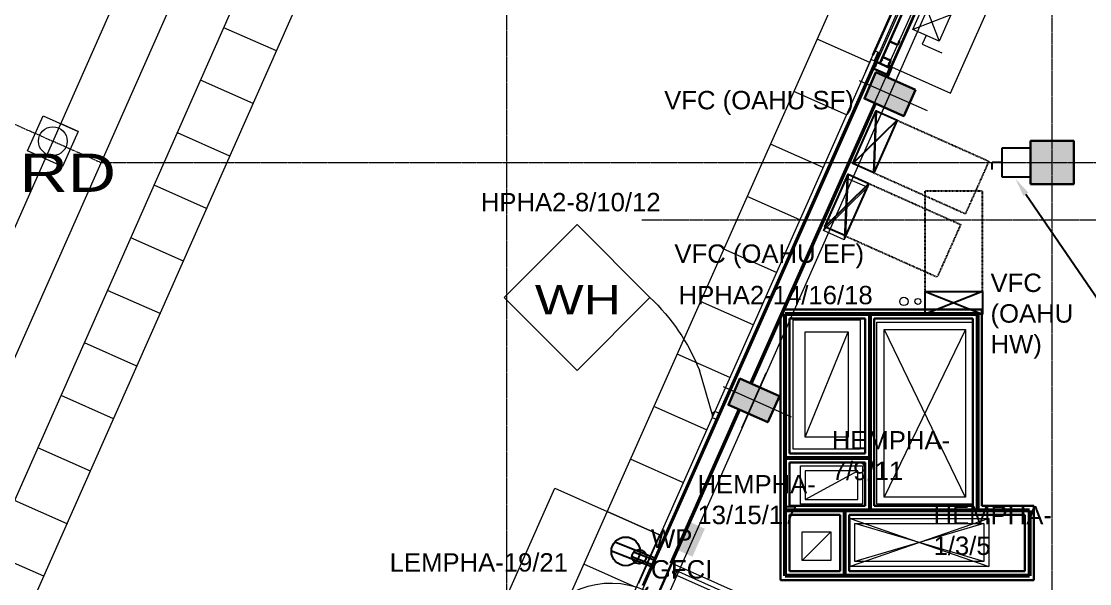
# Model space of a CAD drawing. Header units: inches. Extents: x -40190 to 0, y -3216 to 2257.
# Drawn here: x -24143.8 to -23697.3, y 751.2 to 986.1 of the extents above; entities that cross this region are included whole.
import ezdxf
from ezdxf import colors
from ezdxf.entities.mleader import LeaderData, LeaderLine
from ezdxf.math import Vec2, Vec3

# ---------------------------------------------------------------- set-up
doc = ezdxf.new("R2010")
doc.units = ezdxf.units.IN
doc.header["$LTSCALE"] = 0.5
doc.header["$MEASUREMENT"] = 0
for name, pattern in [('A113$0$CENTER', [2, 1.25, -0.25, 0.25, -0.25]), ('A113$0$DGN Style 3', [242.953966, 173.538547, -69.415419]), ('HIDDEN2', [0.1875, 0.125, -0.0625])]:
    doc.linetypes.add(name, pattern=pattern)
for name, color, linetype in [('A113$0$63', 8, 'Continuous'), ('A113$0$A roof pave', 8, 'Continuous'), ('A113$0$A-ANNO-PATT-13-14', 8, 'Continuous'), ('A113$0$A-ANNO-TEXT', 8, 'Continuous'), ('A113$0$A-COLS-COLS13-14', 8, 'Continuous'), ('A113$0$A-DOOR', 8, 'Continuous'), ('A113$0$A-DOOR-FRAM', 8, 'Continuous'), ('A113$0$A-EQPM-FEC', 8, 'Continuous'), ('A113$0$A-FLOOR-THRSHD', 8, 'Continuous'), ('A113$0$A-FLOR-CURB', 8, 'Continuous'), ('A113$0$A-FLOR-HRAL', 8, 'Continuous'), ('A113$0$A-FLOR-SLAB', 8, 'Continuous'), ('A113$0$A-FLOR-STRS', 8, 'Continuous'), ('A113$0$A-GRID-GRD13-14', 8, 'Continuous'), ('A113$0$A-GRID-GRDP0-15', 8, 'Continuous'), ('A113$0$A-HVAC-RDFF', 8, 'Continuous'), ('A113$0$A-WALL-FIRE', 8, 'Continuous'), ('A113$0$A-WALL-FULL-EXTR', 8, 'Continuous'), ('A113$0$A-WALL-FULL-INTR', 8, 'Continuous'), ('A113$0$A-WALL-STUD', 8, 'Continuous'), ('A113$0$bp113 - A-ROOF-CRTS', 8, 'Continuous'), ('A113$0$bp113 - A-ROOF-RFDR', 8, 'Continuous'), ('A113$0$E-ELEC-WIND-WASH', 8, 'Continuous'), ('A113$0$E-PANEL', 8, 'Continuous'), ('A113$0$M-HVAC-DUCT', 8, 'Continuous'), ('A113$0$M-HVAC-Supp', 8, 'Continuous'), ('A113$0$P-Pipe', 8, 'Continuous'), ('E-Anno-Note', 6, 'Continuous'), ('E-Powr-Devc', 233, 'Continuous'), ('E-Powr-Devc @ 48', 233, 'Continuous'), ('E-Powr-Devc @ 96', 233, 'Continuous'), ('E-Powr-Eqpm', 234, 'Continuous'), ('G-Anno', 6, 'Continuous'), ('M-HVAC-clrn', 1, 'HIDDEN2'), ('M-HVAC-text', 6, 'Continuous'), ('M-HVAC-vfc', 93, 'Continuous'), ('XREF', 7, 'Continuous')]:
    doc.layers.add(name, color=color, linetype=linetype)
doc.styles.add('A113$0$style-Arial', font='arial.ttf')
doc.styles.add('A113$0$style-WORKING', font='WORKING.shx')
doc.styles.add('M08', font='arial.ttf', dxfattribs={"height": 7.68})
doc.styles.add('MAMEP ANNO', font='arial.ttf', dxfattribs={"height": 0.101562})

# ---------------------------------------------------------------- blocks, each defined once
blk = doc.blocks.new('A$C69735866')
at = {"layer": 'M-HVAC-clrn'}
for p, q in [((0, 51.5), (24, 51.5)), ((0, 9.5), (0, 51.5)), ((24, 9.48), (24, 51.48))]:
    blk.add_line(p, q, dxfattribs=at)
at = {"layer": 'M-HVAC-vfc'}
for p, q in [((0, 9.5), (24, 0)), ((24, 9.5), (0, 0))]:
    blk.add_line(p, q, dxfattribs=at)
blk.add_lwpolyline([(24, 9.5), (24, 0), (0, 0), (0, 9.5)], close=True, dxfattribs=at)
blk = doc.blocks.new('PWR-SafetySwitch')
for p, q in [((0, 12), (0, 0)), ((12, 12), (0, 12)), ((12, 0), (12, 12)), ((16, 9), (16, 6)), ((12, 6), (16, 6)), ((0, 0), (12, 0))]:
    blk.add_line(p, q)
blk = doc.blocks.new('PWR-RecepDuplex-Anno')
at = {"color": 0, "linetype": 'ByBlock'}
for p, q in [((-0.0208, 0.1839), (-0.0208, 0)), ((0.0208, 0.1839), (0.0208, 0))]:
    blk.add_line(p, q, dxfattribs=at)
blk.add_circle((0, 0.125), 0.0625, dxfattribs=at)
at = {"color": 6, "style": 'MAMEP ANNO'}
blk.add_attdef('NOTES', (0.0932, 0.1875), '', height=0.0781, dxfattribs=at)
blk = doc.blocks.new('*U1274')
at = {"layer": 'E-Powr-Devc @ 48', "xscale": 48, "yscale": 48, "zscale": 48, "rotation": 68.58487910897715}
blk.add_blockref('PWR-RecepDuplex-Anno', (-23880.01, 760.32), dxfattribs=at)
at = {"layer": 'E-Powr-Devc @ 96', "xscale": 96.00000000000001, "yscale": 96.00000000000001, "zscale": 96.00000000000001, "rotation": 68.58487910897715}
blk.add_blockref('PWR-RecepDuplex-Anno', (-23880.01, 760.32), dxfattribs=at)
blk = doc.blocks.new('A113$0$36D478_14')
at = {"layer": 'A113$0$A-DOOR', "linetype": 'Continuous', "lineweight": 0}
blk.add_arc((-4.45, 2.91), 36, 66.0545, 156.0545, dxfattribs=at)
at = {"layer": 'A113$0$A-DOOR', "linetype": 'Continuous', "lineweight": 30}
blk.add_3dface([(-37.35, 17.52), (-36.64, 19.12), (-3.74, 4.51), (-4.45, 2.91)], dxfattribs=at)
at = {"layer": 'A113$0$A-DOOR-FRAM', "linetype": 'Continuous', "lineweight": 30}
for p, q in [((10.77, 37.18), (10.16, 35.81)), ((10.16, 35.81), (12.37, 34.83)), ((10.77, 37.18), (11.11, 37.03)), ((12.37, 34.83), (12.07, 34.14)), ((12.07, 34.14), (15, 32.84)), ((15, 32.84), (15.91, 34.9)), ((15.91, 34.9), (15.57, 35.05)), ((-5.06, 1.54), (-4.45, 2.91)), ((-5.06, 1.54), (-4.72, 1.39)), ((-4.45, 2.91), (-2.24, 1.93)), ((-2.24, 1.93), (-1.93, 2.61)), ((-1.93, 2.61), (0.99, 1.31)), ((0.99, 1.31), (0.08, -0.74)), ((0.08, -0.74), (-0.26, -0.59))]:
    blk.add_line(p, q, dxfattribs=at)
at = {"layer": 'A113$0$A-DOOR-FRAM', "linetype": 'Continuous', "lineweight": 13}
for p, q in [((10.84, 36.99), (10.36, 35.89)), ((10.36, 35.89), (12.57, 34.91)), ((10.84, 36.99), (11.05, 36.89)), ((11.11, 37.03), (11.05, 36.89)), ((12.57, 34.91), (12.27, 34.22)), ((12.27, 34.22), (14.92, 33.04)), ((14.92, 33.04), (15.71, 34.82)), ((15.51, 34.92), (15.57, 35.05)), ((15.71, 34.82), (15.51, 34.92)), ((-4.86, 1.61), (-4.38, 2.71)), ((-4.86, 1.61), (-4.66, 1.52)), ((-4.72, 1.39), (-4.66, 1.52)), ((-4.38, 2.71), (-2.16, 1.73)), ((-2.16, 1.73), (-1.86, 2.42)), ((-1.86, 2.42), (0.8, 1.24)), ((0.8, 1.24), (0, -0.55)), ((-0.2, -0.46), (-0.26, -0.59)), ((0, -0.55), (-0.2, -0.46))]:
    blk.add_line(p, q, dxfattribs=at)
blk = doc.blocks.new('*U584')
at = {"layer": 'A113$0$E-PANEL', "linetype": 'Continuous', "lineweight": 13, "flags": 128}
for points in [[(-8.48, -0.65), (-3.65, 10.34)], [(-3.65, 10.34), (7.34, 5.51)], [(1.64, 7.47), (1.64, 7.47)], [(7.34, 5.51), (2.51, -5.48)], [(2.51, -5.48), (-8.48, -0.65)]]:
    blk.add_lwpolyline(points, dxfattribs=at)
at = {"layer": 'A113$0$E-PANEL', "linetype": 'Continuous', "lineweight": 0, "flags": 128}
for points in [[(-3.65, 10.34), (2.51, -5.48)], [(7.34, 5.51), (-8.48, -0.65)], [(-2.98, -3.06), (-4.59, -6.72)], [(-4.59, -6.72), (3.65, -10.34)]]:
    blk.add_lwpolyline(points, dxfattribs=at)
blk = doc.blocks.new('*U586')
at = {"layer": 'A113$0$E-ELEC-WIND-WASH', "linetype": 'A113$0$DGN Style 3', "lineweight": 13, "flags": 128}
blk.add_lwpolyline([(-0.34, 1.73), (-1.57, 0.71), (-1.5, -0.88)], dxfattribs=at)
at = {"layer": 'A113$0$E-ELEC-WIND-WASH', "linetype": 'A113$0$DGN Style 3', "lineweight": 13}
blk.add_3dface([(0.41, -1.73), (1.57, 0.88), (-0.34, 1.73), (-1.5, -0.88)], dxfattribs=at)
blk = doc.blocks.new('A113')
at = {"layer": 'A113$0$A roof pave', "lineweight": 13}
for p, q in [((-24400.9701, 211.5883, -2660.425), (-23933.0149, 1268.4548, -2660.425)), ((-24309.3336, 359.3202, -2660.425), (-23949.8162, 1171.2304, -2660.425)), ((-24123.2279, 276.9171, -2660.425), (-23762.4541, 1088.2712, -2660.425))]:
    blk.add_line(p, q, dxfattribs=at)
at = {"layer": 'A113$0$A roof pave', "lineweight": 0}
for p, q in [((-24037.2633, 973.7329, -2660.425), (-24059.2084, 983.4496, -2660.425)), ((-23789.2812, 968.9226, -2660.425), (-23811.2091, 978.6779, -2660.425)), ((-24046.9801, 951.7879, -2660.425), (-24068.9251, 961.5046, -2660.425)), ((-23799.0365, 946.9946, -2660.425), (-23820.9644, 956.75, -2660.425)), ((-24056.6968, 929.8428, -2660.425), (-24078.6418, 939.5596, -2660.425)), ((-23808.7918, 925.0667, -2660.425), (-23830.7197, 934.8221, -2660.425)), ((-24066.4135, 907.8978, -2660.425), (-24088.3586, 917.6145, -2660.425)), ((-23818.5472, 903.1388, -2660.425), (-23840.4751, 912.8941, -2660.425)), ((-24076.1303, 885.9527, -2660.425), (-24098.0753, 895.6695, -2660.425)), ((-23828.3025, 881.2109, -2660.425), (-23850.2304, 890.9662, -2660.425)), ((-24085.847, 864.0077, -2660.425), (-24107.7921, 873.7244, -2660.425)), ((-23838.0578, 859.283, -2660.425), (-23859.9857, 869.0383, -2660.425)), ((-24095.5638, 842.0626, -2660.425), (-24117.5088, 851.7794, -2660.425)), ((-23847.8131, 837.3551, -2660.425), (-23869.7411, 847.1104, -2660.425)), ((-24105.2805, 820.1176, -2660.425), (-24127.2256, 829.8343, -2660.425)), ((-23857.5685, 815.4271, -2660.425), (-23879.4964, 825.1825, -2660.425)), ((-24114.9973, 798.1726, -2660.425), (-24136.9423, 807.8893, -2660.425)), ((-23867.3238, 793.4992, -2660.425), (-23889.2517, 803.2546, -2660.425)), ((-24124.714, 776.2275, -2660.425), (-24146.659, 785.9443, -2660.425)), ((-23877.0791, 771.5713, -2660.425), (-23899.007, 781.3266, -2660.425)), ((-24134.4307, 754.2825, -2660.425), (-24156.3758, 763.9992, -2660.425)), ((-23886.8345, 749.6434, -2660.425), (-23908.7624, 759.3987, -2660.425))]:
    blk.add_line(p, q, dxfattribs=at)
at = {"layer": 'A113$0$A-ANNO-PATT-13-14', "lineweight": 0}
for points in [[(-23791.5274, 953.8383, -4909.5523), (-23786.669, 964.8107, -4909.5523), (-23775.0686, 946.5507, -4909.5523), (-23770.2103, 957.5232, -4909.5523)], [(-23848.3671, 825.901, -4909.5523), (-23843.5088, 836.8734, -4909.5523), (-23831.9083, 818.6134, -4909.5523), (-23827.05, 829.5859, -4909.5523)]]:
    blk.add_solid(points, dxfattribs=at)
at = {"layer": 'A113$0$A-ANNO-PATT-13-14', "lineweight": 30, "extrusion": (0, 0, -1)}
blk.add_solid([(23722.0236, 936.1574, 4909.5523), (23704.0236, 936.1574, 4909.5523), (23722.0236, 918.1574, 4909.5523), (23704.0236, 918.1574, 4909.5523)], dxfattribs=at)
at = {"layer": 'A113$0$A-ANNO-TEXT', "lineweight": 0}
blk.add_line((-23855.1851, 822.1706), (-23860.4571, 840.3862), dxfattribs=at)
at = {"layer": 'A113$0$A-ANNO-TEXT', "lineweight": 0, "extrusion": (0, 0, -1)}
blk.add_ellipse((-23938.944, 809.4825, 0), major_axis=(54.9695, -65.0304), ratio=0.98956164, start_param=4.60080704, end_param=5.035865, dxfattribs=at)
at = {"layer": 'A113$0$A-ANNO-TEXT', "lineweight": 13}
blk.add_3dface([(-23911.5841, 840.3104), (-23881.1135, 870.7811), (-23911.5841, 901.2517), (-23942.0547, 870.7811)], dxfattribs=at)
at = {"layer": 'A113$0$A-COLS-COLS13-14', "lineweight": 0}
for p, q in [((-23785.961, 944.1802, -4909.5523), (-23775.7784, 967.1774, -4909.5523)), ((-23765.1281, 948.7089, -4909.5523), (-23793.6116, 961.3206, -4909.5523)), ((-23842.7999, 816.2448, -4909.5523), (-23832.6173, 839.242, -4909.5523)), ((-23821.9685, 820.7719, -4909.5523), (-23850.452, 833.3836, -4909.5523))]:
    blk.add_line(p, q, dxfattribs=at)
at = {"layer": 'A113$0$A-COLS-COLS13-14', "lineweight": 30}
for points in [[(-23770.2103, 957.5232, -4909.5523), (-23786.669, 964.8107, -4909.5523), (-23791.5274, 953.8383, -4909.5523), (-23775.0686, 946.5507, -4909.5523)], [(-23722.0236, 918.1574, -4909.5523), (-23722.0236, 936.1574, -4909.5523), (-23704.0236, 936.1574, -4909.5523), (-23704.0236, 918.1574, -4909.5523)], [(-23827.05, 829.5859, -4909.5523), (-23843.5088, 836.8734, -4909.5523), (-23848.3671, 825.901, -4909.5523), (-23831.9083, 818.6134, -4909.5523)]]:
    blk.add_3dface(points, dxfattribs=at)
at = {"layer": 'A113$0$A-EQPM-FEC', "lineweight": 13}
blk.add_solid([(-23858.1831, 774.1485, 1992.7541), (-23863.369, 762.5008, 1992.7541), (-23864.3495, 776.894, 1992.7541), (-23869.5354, 765.2463, 1992.7541)], dxfattribs=at)
at = {"layer": 'A113$0$A-FLOOR-THRSHD', "lineweight": 13}
blk.add_3dface([(-23950.2009, 725.2982, 1992.7541), (-23920.935, 791.082, 1992.7541), (-23877.0791, 771.5713, 1992.7541), (-23906.3451, 705.7876, 1992.7541)], dxfattribs=at)
at = {"layer": 'A113$0$A-FLOR-CURB', "lineweight": 0}
for p, q in [((-23729.1243, 1097.9901, 1992.7541), (-23877.8326, 763.2817, 1992.7541)), ((-23731.7811, 1077.2326, 1992.7541), (-23839.3825, 835.0464, 1992.7541)), ((-23770.2103, 957.5232, 1992.7541), (-23786.669, 964.8107, 1992.7541)), ((-23911.3348, 687.8759, 1992.7541), (-23798.8075, 941.149, 1992.7541)), ((-23844.2548, 824.0801, 1992.7541), (-23872.6901, 760.0787, 1992.7541)), ((-23872.006, 759.7748, 1992.7541), (-23872.6901, 760.0787, 1992.7541))]:
    blk.add_line(p, q, dxfattribs=at)
at = {"layer": 'A113$0$A-FLOR-HRAL', "lineweight": 13}
for p, q in [((-23871.2447, 755.3673, 1992.7541), (-23834.6467, 739.1071, 1992.7541)), ((-23870.4491, 756.792, 1992.7541), (-23834.3019, 740.7321, 1992.7541))]:
    blk.add_line(p, q, dxfattribs=at)
at = {"layer": 'A113$0$A-FLOR-HRAL', "lineweight": 13, "extrusion": (0, 0, -1)}
for start, end in [(274.092187, 85.923029), (85.781464, 269.104329)]:
    blk.add_arc((23870.8122, 756.0576, -1992.7541), 0.8146, start, end, dxfattribs=at)
at = {"layer": 'A113$0$A-FLOR-SLAB', "lineweight": 0}
for p, q in [((-23739.5236, 778.4074, 1992.7541), (-23797.5236, 758.4074, 1992.7541)), ((-23797.5236, 778.4074, 1992.7541), (-23739.5236, 758.4074, 1992.7541))]:
    blk.add_line(p, q, dxfattribs=at)
for points in [[(-23821.2736, 861.4074, 1992.7541), (-23793.2736, 861.4074, 1992.7541), (-23793.2736, 807.4074, 1992.7541), (-23821.2736, 807.4074, 1992.7541)], [(-23786.2736, 860.4074, 1992.7541), (-23746.2736, 860.4074, 1992.7541), (-23746.2736, 784.4074, 1992.7541), (-23786.2736, 784.4074, 1992.7541)], [(-23818.2736, 800.4074, 1992.7541), (-23792.2736, 800.4074, 1992.7541), (-23792.2736, 784.4074, 1992.7541), (-23818.2736, 784.4074, 1992.7541)], [(-23797.5236, 778.4074, 1992.7541), (-23739.5236, 778.4074, 1992.7541), (-23739.5236, 758.4074, 1992.7541), (-23797.5236, 758.4074, 1992.7541)]]:
    blk.add_3dface(points, dxfattribs=at)
at = {"layer": 'A113$0$A-FLOR-STRS', "lineweight": 13}
blk.add_line((-23872.006, 759.7748, 1992.7541), (-23833.8714, 742.8319, 1992.7541), dxfattribs=at)
at = {"layer": 'A113$0$A-GRID-GRD13-14', "linetype": 'A113$0$CENTER', "lineweight": 0}
blk.add_line((-23713.0236, 380.7641), (-23713.0236, 2113.2362), dxfattribs=at)
at = {"layer": 'A113$0$A-GRID-GRD13-14', "lineweight": 0}
blk.add_line((-23711.258, 1113.0635, 0.001), (-24108.0806, 216.9988, 0.001), dxfattribs=at)
at = {"layer": 'A113$0$A-GRID-GRDP0-15', "linetype": 'A113$0$CENTER', "lineweight": 0}
for p, q in [((-23941.0236, 2113.2362), (-23941.0236, -676.9049)), ((-24943.0764, 1295.7705), (-24110.5721, 927.1574)), ((-24110.5721, 927.1574), (-20437.5384, 927.1574)), ((-23884.5631, 903.1574), (-20364.9322, 903.1574))]:
    blk.add_line(p, q, dxfattribs=at)
at = {"layer": 'A113$0$A-GRID-GRDP0-15', "lineweight": 0}
blk.add_line((-23943.3256, 1304.8799), (-24820.8121, -676.9042), dxfattribs=at)
at = {"layer": 'A113$0$A-HVAC-RDFF', "lineweight": 0}
for p, q in [((-23749.2736, 857.4074, 1992.7541), (-23783.2736, 787.4074, 1992.7541)), ((-23783.2736, 857.4074, 1992.7541), (-23749.3535, 787.3687, 1992.7541)), ((-23816.2736, 812.4074, 1992.7541), (-23798.2736, 856.4074, 1992.7541)), ((-23816.2736, 786.4074, 1992.7541), (-23794.2736, 798.4074, 1992.7541)), ((-23817.5236, 760.9074, 1992.7541), (-23805.5236, 772.9074, 1992.7541)), ((-23741.5236, 760.4074, 1992.7541), (-23795.5236, 776.4074, 1992.7541)), ((-23741.5236, 776.4074, 1992.7541), (-23795.5236, 760.4074, 1992.7541))]:
    blk.add_line(p, q, dxfattribs=at)
at = {"layer": 'A113$0$A-HVAC-RDFF', "lineweight": 13}
for points in [[(-23783.2736, 857.4074, 1992.7541), (-23749.2736, 857.4074, 1992.7541), (-23749.2736, 787.4074, 1992.7541), (-23783.2736, 787.4074, 1992.7541)], [(-23816.2736, 856.4074, 1992.7541), (-23798.2736, 856.4074, 1992.7541), (-23798.2736, 812.4074, 1992.7541), (-23816.2736, 812.4074, 1992.7541)], [(-23816.2736, 786.4074, 1992.7541), (-23794.2736, 786.4074, 1992.7541), (-23794.2736, 798.4074, 1992.7541), (-23816.2736, 798.4074, 1992.7541)], [(-23817.5236, 772.9074, 1992.7541), (-23805.5236, 772.9074, 1992.7541), (-23805.5236, 760.9074, 1992.7541), (-23817.5236, 760.9074, 1992.7541)]]:
    blk.add_3dface(points, dxfattribs=at)
at = {"layer": 'A113$0$A-WALL-FIRE', "lineweight": 53}
for p, q in [((-23824.6905, 754.5359, 1992.7541), (-23824.6904, 863.8993, 1992.7541)), ((-23824.6904, 863.8993, 1992.7541), (-23744.3051, 863.8993, 1992.7541)), ((-23789.3057, 863.8993, 1992.7541), (-23789.3057, 781.7861, 1992.7541)), ((-23744.3051, 863.8993, 1992.7541), (-23744.3051, 781.7861, 1992.7541)), ((-23789.4619, 803.6493, 1992.7541), (-23824.6904, 803.6493, 1992.7541)), ((-23722.5664, 781.7861, 1992.7541), (-23824.6904, 781.7861, 1992.7541)), ((-23799.8164, 781.7861, 1992.7541), (-23799.8151, 754.5359, 1992.7541)), ((-23722.5664, 781.7861, 1992.7541), (-23722.5651, 754.5359, 1992.7541))]:
    blk.add_line(p, q, dxfattribs=at)
at = {"layer": 'A113$0$A-WALL-FIRE', "lineweight": 53, "elevation": 1992.7541, "flags": 128}
blk.add_lwpolyline([(-23722.5651, 754.5359), (-23824.6905, 754.5359)], dxfattribs=at)
at = {"layer": 'A113$0$A-WALL-FULL-EXTR', "lineweight": 30}
for p, q in [((-23785.0518, 968.536, 1992.7541), (-23737.2305, 1076.0828, 1992.7541)), ((-23787.9216, 971.9272, 1992.7541), (-23742.4972, 1074.0833, 1992.7541)), ((-23786.805, 969.4588, 1992.7541), (-23884.0925, 750.4236, 1992.7541)), ((-23789.0561, 964.4435, 1992.7541), (-23785.2819, 972.9432, 1992.7541)), ((-23788.0784, 966.7008, 1992.7541), (-23786.9114, 969.3283, 1992.7541)), ((-23787.5072, 966.4471, 1992.7541), (-23786.3402, 969.0746, 1992.7541)), ((-23786.9114, 969.3283, 1992.7541), (-23786.3402, 969.0746, 1992.7541)), ((-23782.4606, 962.9727, 1992.7541), (-23780.8366, 966.6302, 1992.7541)), ((-23781.8984, 962.6984, 1992.7541), (-23780.0116, 966.9477, 1992.7541)), ((-23781.4707, 967.5958, 1992.7541), (-23781.7244, 967.0246, 1992.7541)), ((-23780.8366, 966.6302, 1992.7541), (-23781.7244, 967.0246, 1992.7541)), ((-23780.0117, 966.9477, 1992.7541), (-23781.4707, 967.5958, 1992.7541)), ((-23786.7497, 951.7228, 1992.7541), (-23838.7061, 834.7469, 1992.7541)), ((-23843.5772, 823.7801, 1992.7541), (-23877.4666, 747.4807, 1992.7541))]:
    blk.add_line(p, q, dxfattribs=at)
at = {"layer": 'A113$0$A-WALL-FULL-EXTR', "lineweight": 0}
for p, q in [((-23786.0942, 971.1144, 1992.7541), (-23740.6692, 1073.2714, 1992.7541)), ((-23780.012, 966.9479, 1992.7541), (-23735.5902, 1066.8499, 1992.7541)), ((-23785.048, 968.5343, 1992.7541), (-23788.7036, 970.158, 1992.7541)), ((-23785.85, 973.1955, 1992.7541), (-23787.4737, 969.5399, 1992.7541)), ((-23785.7357, 973.1448, 1992.7541), (-23787.3594, 969.4891, 1992.7541))]:
    blk.add_line(p, q, dxfattribs=at)
at = {"layer": 'A113$0$A-WALL-FULL-EXTR', "lineweight": 13}
for p, q in [((-23790.8839, 965.2554, 1992.7541), (-23787.1097, 973.755, 1992.7541)), ((-23785.2819, 972.9432, 1992.7541), (-23787.1097, 973.755, 1992.7541)), ((-23785.2788, 972.9418, 1992.7541), (-23787.1066, 973.7536, 1992.7541)), ((-23788.6328, 970.2707, 1992.7541), (-23885.9203, 751.2355, 1992.7541))]:
    blk.add_line(p, q, dxfattribs=at)
at = {"layer": 'A113$0$A-WALL-FULL-EXTR', "lineweight": 30}
blk.add_point((-23787.1066, 973.7536, 1992.7541), dxfattribs=at)
at = {"layer": 'A113$0$A-WALL-FULL-INTR', "lineweight": 30}
for p, q in [((-23826.5655, 752.6611, 1992.7541), (-23826.5654, 862.0808, 1992.7541)), ((-23824.9249, 865.7743, 1992.7541), (-23742.4301, 865.7743, 1992.7541)), ((-23822.8154, 862.0243, 1992.7541), (-23791.1807, 862.0243, 1992.7541)), ((-23822.8154, 805.5243, 1992.7541), (-23822.8154, 862.0243, 1992.7541)), ((-23791.1807, 862.0243, 1992.7541), (-23791.1807, 805.5243, 1992.7541)), ((-23787.4307, 862.0243, 1992.7541), (-23787.4307, 783.6611, 1992.7541)), ((-23787.4307, 862.0243, 1992.7541), (-23746.1801, 862.0243, 1992.7541)), ((-23746.1801, 862.0243, 1992.7541), (-23746.1801, 783.6612, 1992.7541)), ((-23742.4301, 865.7743, 1992.7541), (-23742.4301, 783.6612, 1992.7541)), ((-23746.1801, 858.5041, 1992.7541), (-23746.1801, 783.6612, 1992.7541)), ((-23791.1807, 805.5243, 1992.7541), (-23822.8154, 805.5243, 1992.7541)), ((-23791.1807, 801.7743, 1992.7541), (-23822.8154, 801.7743, 1992.7541)), ((-23822.8154, 783.6611, 1992.7541), (-23822.8154, 801.7743, 1992.7541)), ((-23791.1807, 801.7743, 1992.7541), (-23791.1807, 783.6611, 1992.7541)), ((-23791.1807, 783.6611, 1992.7541), (-23822.8154, 783.6611, 1992.7541)), ((-23746.1801, 783.6612, 1992.7541), (-23787.4307, 783.6611, 1992.7541)), ((-23746.1801, 783.6612, 1992.7541), (-23783.4854, 783.6611, 1992.7541)), ((-23720.6913, 783.6612, 1992.7541), (-23742.4304, 783.6612, 1992.7541)), ((-23720.6913, 783.6612, 1992.7541), (-23720.6913, 752.6613, 1992.7541)), ((-23822.8155, 756.4107, 1992.7541), (-23822.8154, 779.9111, 1992.7541)), ((-23801.6913, 779.9111, 1992.7541), (-23822.8154, 779.9111, 1992.7541)), ((-23801.6913, 779.9111, 1992.7541), (-23801.6902, 756.4107, 1992.7541)), ((-23724.4413, 779.9112, 1992.7541), (-23797.9413, 779.9111, 1992.7541)), ((-23797.9413, 779.9111, 1992.7541), (-23797.9402, 756.4107, 1992.7541)), ((-23724.4413, 779.9112, 1992.7541), (-23724.4402, 756.4107, 1992.7541)), ((-23801.6902, 756.4107, 1992.7541), (-23822.8155, 756.4107, 1992.7541)), ((-23724.4402, 756.4107, 1992.7541), (-23797.9402, 756.4107, 1992.7541)), ((-23720.6913, 752.6613, 1992.7541), (-23826.5655, 752.6611, 1992.7541))]:
    blk.add_line(p, q, dxfattribs=at)
at = {"layer": 'A113$0$A-WALL-STUD', "lineweight": 30, "elevation": 1992.7541, "flags": 128}
for points in [[(-23779.8635, 978.9241), (-23780.2062, 979.0763, 0.41421356), (-23780.3712, 979.0128), (-23780.8786, 977.8704, 0.41421356), (-23780.8151, 977.7054), (-23777.7104, 976.3265, 0.41421356), (-23777.5454, 976.39), (-23777.038, 977.5324, 0.41421356), (-23777.1015, 977.6973), (-23777.4442, 977.8495)], [(-23786.4921, 967.5008), (-23786.8348, 967.653, -0.41421356), (-23786.8983, 967.818), (-23786.3909, 968.9604, -0.41421356), (-23786.2259, 969.0239), (-23780.9507, 966.6809, -0.41421356), (-23780.8872, 966.5159), (-23781.3945, 965.3735, -0.41421356), (-23781.5595, 965.31), (-23781.9022, 965.4622)], [(-23783.9918, 969.6729), (-23784.3345, 969.8251, 0.41421356), (-23784.4995, 969.7616), (-23785.0069, 968.6192, 0.41421356), (-23784.9434, 968.4542), (-23781.8387, 967.0753, 0.41421356), (-23781.6737, 967.1388), (-23781.1663, 968.2812, 0.41421356), (-23781.2298, 968.4462), (-23781.5725, 968.5984)], [(-23783.9918, 969.6729), (-23784.3345, 969.8251, -0.41421356), (-23784.398, 969.9901), (-23783.8906, 971.1325, -0.41421356), (-23783.7257, 971.196), (-23780.6209, 969.817, -0.41421356), (-23780.5574, 969.6521), (-23781.0648, 968.5097, -0.41421356), (-23781.2298, 968.4462), (-23781.5725, 968.5984)], [(-23786.4921, 967.5008), (-23786.8348, 967.653, 0.41421356), (-23786.9998, 967.5895), (-23787.5072, 966.4471, 0.41421356), (-23787.4437, 966.2821), (-23782.1684, 963.9391, 0.41421356), (-23782.0034, 964.0026), (-23781.496, 965.145, 0.41421356), (-23781.5595, 965.31), (-23781.9022, 965.4622)]]:
    blk.add_lwpolyline(points, format="xyb", dxfattribs=at)
at = {"layer": 'A113$0$bp113 - A-ROOF-CRTS', "lineweight": 13}
blk.add_line((-24007.3149, 1214.7007, -2660.425), (-24251.4144, 663.4074, -2660.425), dxfattribs=at)
at = {"layer": 'A113$0$bp113 - A-ROOF-RFDR', "lineweight": 13}
blk.add_line((-24120.134, 940.1416, -2660.425), (-24127.4505, 943.3799, -2660.425), dxfattribs=at)
blk.add_circle((-24130.6884, 936.0644, -2660.425), 6, dxfattribs=at)
blk.add_3dface([(-24134.7649, 946.6173, -2660.425), (-24120.134, 940.1416, -2660.425), (-24126.6118, 925.5116, -2660.425), (-24141.2428, 931.9873, -2660.425)], dxfattribs=at)
at = {"layer": 'A113$0$E-PANEL', "lineweight": 0}
for p, q in [((-23786.4447, 948.6559, 1992.7541), (-23787.4764, 922.8653, 1992.7541)), ((-23777.7597, 944.8103, 1992.7541), (-23796.1614, 926.7108, 1992.7541)), ((-23798.8953, 920.6324, 1992.7541), (-23799.927, 894.8418, 1992.7541)), ((-23790.2103, 916.7869, 1992.7541), (-23808.612, 898.6873, 1992.7541))]:
    blk.add_line(p, q, dxfattribs=at)
blk.add_point((-23786.4447, 948.6559, 1992.7541), dxfattribs=at)
at = {"layer": 'A113$0$E-PANEL', "lineweight": 13}
for points in [[(-23786.4447, 948.6559, 1992.7541), (-23777.7597, 944.8103, 1992.7541), (-23787.4764, 922.8653, 1992.7541), (-23796.1614, 926.7108, 1992.7541)], [(-23798.8953, 920.6324, 1992.7541), (-23790.2103, 916.7869, 1992.7541), (-23799.927, 894.8418, 1992.7541), (-23808.612, 898.6873, 1992.7541)]]:
    blk.add_3dface(points, dxfattribs=at)
at = {"layer": 'A113$0$M-HVAC-DUCT', "lineweight": 0}
for p, q in [((-23781.5298, 967.4789, 1992.7541), (-23734.2015, 1073.9168, 1992.7541)), ((-23755.5708, 956.0772, 1992.7541), (-23708.2425, 1062.5151, 1992.7541)), ((-23781.4707, 967.5958, 1992.7541), (-23755.5708, 956.0772, 1992.7541))]:
    blk.add_line(p, q, dxfattribs=at)
at = {"layer": 'A113$0$M-HVAC-Supp', "lineweight": 13, "ltscale": 1.84095e-14}
blk.add_3dface([(-23795.5236, 776.4074, 1992.7541), (-23741.5236, 776.4074, 1992.7541), (-23741.5236, 760.4074, 1992.7541), (-23795.5236, 760.4074, 1992.7541)], dxfattribs=at)
at = {"layer": 'A113$0$P-Pipe', "lineweight": 0}
for centre, radius in [((-23774.9841, 869.1109, 1992.7541), 1.75), ((-23769.1681, 869.1109, 1992.7541), 1.25)]:
    blk.add_circle(centre, radius, dxfattribs=at)
at = {"layer": 'A113$0$A-DOOR', "lineweight": 0}
blk.add_blockref('A113$0$36D478_14', (-23893.0456, 712.4159, 1992.7541), dxfattribs=at)
at = {"layer": 'A113$0$E-ELEC-WIND-WASH', "lineweight": 13}
blk.add_blockref('*U586', (-23853.6147, 821.4568, 1992.7541), dxfattribs=at)
at = {"layer": 'A113$0$E-PANEL', "lineweight": 13}
blk.add_blockref('*U584', (-23762.7436, 983.3093, 1992.7541), dxfattribs=at)
at = {"layer": 'A113$0$63', "lineweight": 0, "style": 'A113$0$style-Arial', "width": 1.246875}
blk.add_text('RD', height=16, dxfattribs=at).set_placement((-24144.5671, 914.8731))
at = {"layer": 'A113$0$A-ANNO-TEXT', "lineweight": 13, "style": 'A113$0$style-WORKING', "width": 1.3125}
blk.add_text('WH', height=12.312, dxfattribs=at).set_placement((-23929.2349, 863.6707))

msp = doc.modelspace()

# ---------------------------------------------------------------- block references
at = {"layer": 'E-Powr-Devc'}
msp.add_blockref('*U1274', (0, 0), dxfattribs=at)
at = {"layer": 'E-Powr-Eqpm', "rotation": 180}
msp.add_blockref('PWR-SafetySwitch', (-23722.02, 933.16), dxfattribs=at)
msp.add_blockref('PWR-SafetySwitch', (-23722.02, 933.16), dxfattribs=at)
at = {"layer": 'M-HVAC-vfc', "rotation": 245.9421715700871}
for p in [(-23786.44, 948.66), (-23786.44, 948.66), (-23798.23, 922.23), (-23798.23, 922.23)]:
    msp.add_blockref('A$C69735866', p, dxfattribs=at)
at = {"layer": 'M-HVAC-vfc'}
msp.add_blockref('A$C69735866', (-23766.08, 863.77), dxfattribs=at)
msp.add_blockref('A$C69735866', (-23766.08, 863.77), dxfattribs=at)
at = {"layer": 'XREF'}
msp.add_blockref('A113', (0.08, 0), dxfattribs=at)

# ---------------------------------------------------------------- texts
at = {"layer": 'G-Anno', "style": 'M08'}
msp.add_text('LEMPHA-19/21', height=7.68, dxfattribs=at).set_placement((-23989.83, 756.27, -58))
at = {"layer": 'G-Anno', "char_height": 7.68, "attachment_point": 1, "style": 'M08'}
for s, insert in [('HPHA2-8/10/12', (-23951.74, 914.44)), ('HPHA2-8/10/12', (-23951.74, 914.44)), ('HPHA2-14/16/18', (-23869.07, 875.61)), ('HPHA2-14/16/18', (-23869.07, 875.61)), ('\\A1;HEMPHA-\\P7/9/11', (-23805.08, 814.94)), ('\\A1;HEMPHA-\\P13/15/17', (-23861.2, 796.57)), ('\\A1;HEMPHA-\\P1/3/5', (-23762.52, 783.7)), ('\\A1;HEMPHA-\\P1/3/5', (-23762.52, 783.7))]:
    msp.add_mtext_dynamic_manual_height_columns(s, width=66.1942, gutter_width=1, heights=[0], dxfattribs=dict(at, insert=insert))
at = {"layer": 'M-HVAC-text', "attachment_point": 1, "style": 'M08'}
for s, insert, char_height, width in [('VFC (OAHU SF)', (-23875.1, 957.04), 7.68, 103.4098), ('VFC (OAHU SF)', (-23875.1, 957.04), 7.68, 103.4098), ('VFC (OAHU EF)', (-23870.82, 892.91), 7.68, 103.4098), ('VFC (OAHU EF)', (-23870.82, 892.91), 7.68, 103.4098), ('VFC \\P(OAHU HW)', (-23738.71, 880.73), 7.68, 49.6718), ('VFC \\P(OAHU HW)', (-23738.71, 880.73), 7.68, 49.6718), ('WP\\PGFCI', (-23880.61, 773.86, -0.01), 7.688, 18.7396)]:
    msp.add_mtext(s, dxfattribs=dict(at, insert=insert, char_height=char_height, width=width))

# ---------------------------------------------------------------- leaders
at = {"layer": 'E-Anno-Note'}
ml = msp.add_multileader_mtext('Standard', dxfattribs=at)
ml.set_content('SUPPLY FAN MOTORS', color=(89, 89, 89), style='MAMEP ANNO')
ml.set_leader_properties(color=256, linetype='Continuous')
ml.build(insert=Vec2(0, 0))
ml.multileader.update_dxf_attribs({"has_dogleg": 0, "text_right_attachment_type": 3, "dogleg_length": 3.84, "arrow_head_size": 12, "scale": 96})
ctx = ml.context
ctx.base_point, ctx.scale, ctx.char_height, ctx.arrow_head_size, ctx.landing_gap_size, ctx.plane_origin = Vec3(-23579.92, 980.8), 96, 7.68, 12, 3.75, Vec3(-23609.18, 980.8)
ctx.right_attachment = 3
notes = []
notes.append((ctx, [(0, (1, 1, 0), (-23948.92, 980.8), (1, 0), 369, [(0, [(-23609.18, 980.8)], 0, [])])]))
ctx.mtext.insert, ctx.mtext.width, ctx.mtext.flow_direction = Vec3(-23576.17, 984.71), 124.8927, 5
ml = msp.add_multileader_mtext('Standard', dxfattribs=at)
ml.set_content('EXHAUST FAN MOTORS', color=(89, 89, 89), style='MAMEP ANNO')
ml.set_leader_properties(color=256, linetype='Continuous')
ml.build(insert=Vec2(0, 0))
ml.multileader.update_dxf_attribs({"has_dogleg": 0, "text_right_attachment_type": 3, "dogleg_length": 3.84, "arrow_head_size": 12, "scale": 96})
ctx = ml.context
ctx.base_point, ctx.scale, ctx.char_height, ctx.arrow_head_size, ctx.landing_gap_size, ctx.plane_origin = Vec3(-23579.92, 957.55), 96, 7.68, 12, 3.75, Vec3(-23609.18, 957.55)
ctx.right_attachment = 3
notes.append((ctx, [(0, (1, 1, 0), (-23948.92, 957.55), (1, 0), 369, [(0, [(-23609.18, 957.55)], 0, [])])]))
ctx.mtext.insert, ctx.mtext.width, ctx.mtext.flow_direction = Vec3(-23576.17, 961.45), 124.8927, 5
ml = msp.add_multileader_mtext('Standard', dxfattribs=at)
ml.set_content('ELECTRIC UNIT HEATER', color=(89, 89, 89), style='MAMEP ANNO')
ml.set_leader_properties(color=256, linetype='Continuous')
ml.build(insert=Vec2(0, 0))
ml.multileader.update_dxf_attribs({"has_dogleg": 0, "text_right_attachment_type": 3, "dogleg_length": 3.84, "arrow_head_size": 12, "scale": 96})
ctx = ml.context
ctx.base_point, ctx.scale, ctx.char_height, ctx.arrow_head_size, ctx.landing_gap_size, ctx.plane_origin = Vec3(-23579.92, 933.5), 96, 7.68, 12, 3.75, Vec3(-23609.18, 933.5)
ctx.right_attachment = 3
notes.append((ctx, [(0, (1, 1, 0), (-23948.92, 933.5), (1, 0), 369, [(0, [(-23609.18, 933.5)], 0, [])])]))
ctx.mtext.insert, ctx.mtext.width, ctx.mtext.flow_direction = Vec3(-23576.17, 937.34), 124.8927, 5
ml = msp.add_multileader_mtext('Standard', dxfattribs=at)
ml.set_content('HEAT WHEEL MOTOR', color=(89, 89, 89), style='MAMEP ANNO')
ml.set_leader_properties(color=256, linetype='Continuous')
ml.build(insert=Vec2(0, 0))
ml.multileader.update_dxf_attribs({"has_dogleg": 0, "text_right_attachment_type": 3, "dogleg_length": 3.84, "arrow_head_size": 12, "scale": 96})
ctx = ml.context
ctx.base_point, ctx.scale, ctx.char_height, ctx.arrow_head_size, ctx.landing_gap_size, ctx.plane_origin = Vec3(-23579.92, 822.96), 96, 7.68, 12, 3.75, Vec3(-23609.18, 822.96)
ctx.right_attachment = 3
notes.append((ctx, [(0, (1, 1, 0), (-23948.92, 822.96), (1, 0), 369, [(0, [(-23609.18, 822.96)], 0, [])])]))
ctx.mtext.insert, ctx.mtext.width, ctx.mtext.flow_direction = Vec3(-23576.17, 826.87), 124.8927, 5
ml = msp.add_multileader_mtext('Standard', dxfattribs=at)
ml.set_content('3P-100/NFSS\\P\\pq*;NEMA 4X\\P(TYP. OF 2)', color=(89, 89, 89), style='MAMEP ANNO')
ml.set_leader_properties(color=256, linetype='Continuous')
ml.build(insert=Vec2(0, 0))
ml.multileader.update_dxf_attribs({"has_dogleg": 0, "text_right_attachment_type": 3, "dogleg_length": 3.84, "arrow_head_size": 12, "scale": 96})
ctx = ml.context
ctx.base_point, ctx.scale, ctx.char_height, ctx.arrow_head_size, ctx.landing_gap_size, ctx.plane_origin = Vec3(-23669.01, 779.75), 96, 7.68, 12, 3.75, Vec3(-23755.21, 702.47)
ctx.right_attachment = 3
notes.append((ctx, [(0, (1, 1, 0), (-24038.01, 779.75), (1, 0), 369, [(1, [(-23701.17, 685.17), (-23680.43, 779.75), (-23675, 684.97), (-23680.43, 779.75)], 0, [])])]))
ctx.mtext.insert, ctx.mtext.flow_direction = Vec3(-23665.26, 784.72), 5
at = {"layer": 'M-HVAC-text'}
ml = msp.add_multileader_mtext('Standard', dxfattribs=at)
ml.set_content('2P-30/NFSS', color=256, style='M08')
ml.set_leader_properties(color=256)
ml.build(insert=Vec2(0, 0))
ml.multileader.update_dxf_attribs({"has_dogleg": 0, "text_left_attachment_type": 2, "text_right_attachment_type": 2, "dogleg_length": 3.84, "arrow_head_size": 7.69})
ctx = ml.context
ctx.base_point, ctx.char_height, ctx.arrow_head_size, ctx.landing_gap_size, ctx.plane_origin = Vec3(-23641.3, 841.33), 7.68, 7.69, 4, Vec3(-23805.75, 825.29)
ctx.left_attachment, ctx.right_attachment = 2, 2
notes.append((ctx, [(0, (1, 1, 0), (-23645.14, 841.33), (1, 0), 3.84, [(0, [(-23728.26, 920.24), (-23674.34, 841.33)], 0, [])])]))
ctx.mtext.insert, ctx.mtext.flow_direction = Vec3(-23637.3, 845.31), 5
for ctx, leaders in notes:
    for number, flags, end, landing, length, lines in leaders:
        leader = LeaderData()
        leader.index, (leader.has_last_leader_line, leader.has_dogleg_vector, leader.attachment_direction) = number, flags
        leader.last_leader_point, leader.dogleg_vector, leader.dogleg_length = Vec3(end), Vec3(landing), length
        for number, points, colour, breaks in lines:
            line = LeaderLine()
            line.index, line.vertices, line.color, line.breaks = number, Vec3.list(points), colors.encode_raw_color(colour), breaks
            leader.lines.append(line)
        ctx.leaders.append(leader)

doc.saveas('drawing.dxf')
